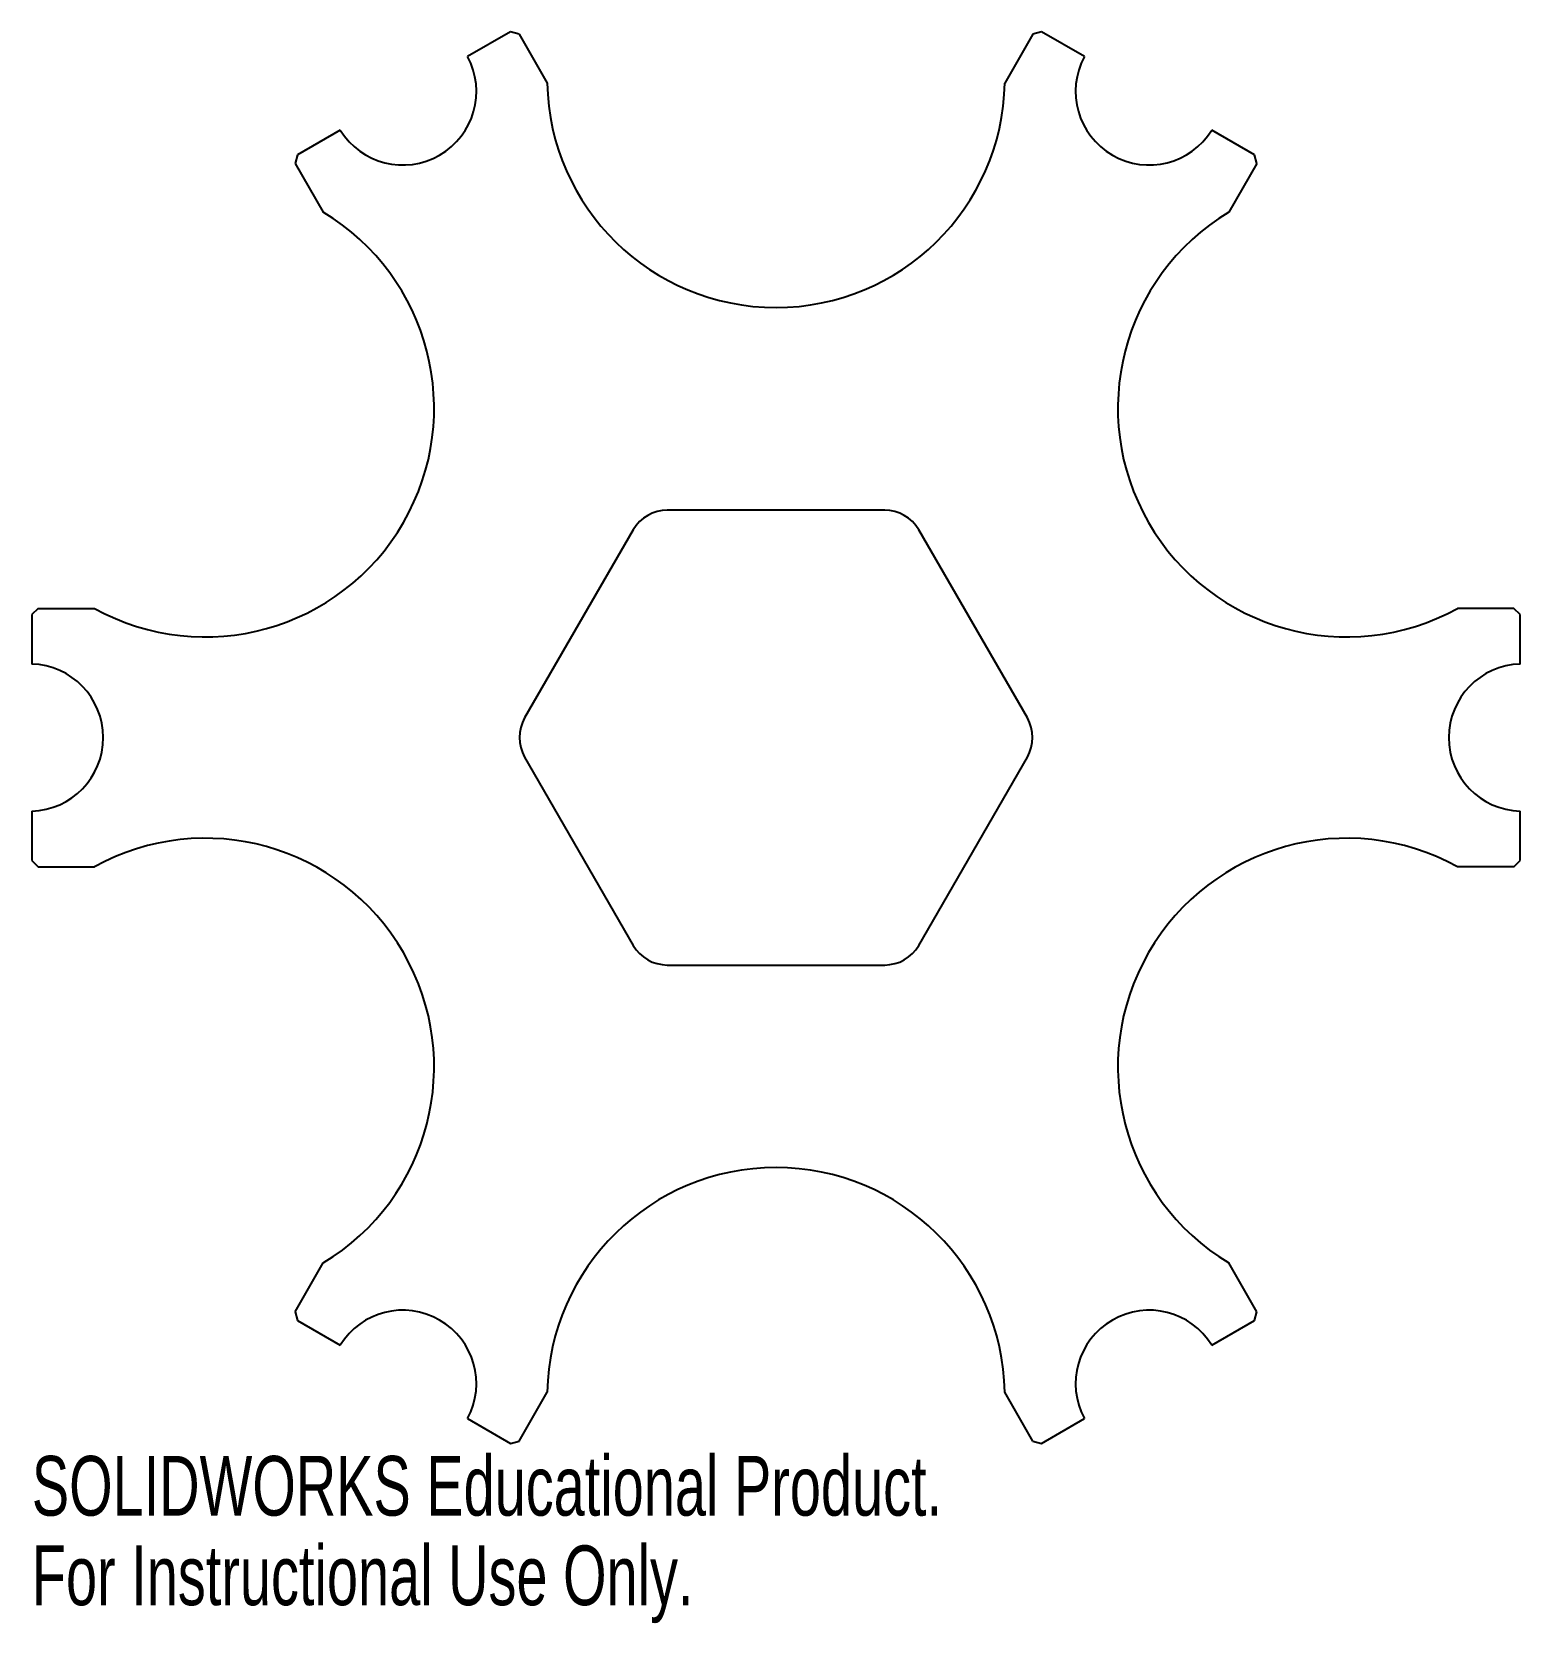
# Model space of a CAD drawing. Header units: inches. Extents: x -2.37 to 2.37, y -2.82 to 2.25.
import ezdxf

# ---------------------------------------------------------------- set-up
doc = ezdxf.new("R2010")
doc.units = ezdxf.units.IN
doc.header["$MEASUREMENT"] = 0
doc.styles.add('SLDTEXTSTYLE0', font='TXT', dxfattribs={"width": 0.7})

msp = doc.modelspace()

# ---------------------------------------------------------------- linework, layer by layer
at = {"color": 7, "linetype": 'Continuous', "lineweight": 25}
for p, q in [((-0.8463, 2.2498), (-0.9829, 2.1709)), ((-0.8189, 2.2425), (-0.8463, 2.2498)), ((-0.8189, 2.2425), (-0.7289, 2.0866)), ((0.8189, 2.2425), (0.7289, 2.0866)), ((0.8463, 2.2498), (0.8189, 2.2425)), ((0.9829, 2.1709), (0.8463, 2.2498)), ((-1.3886, 1.9366), (-1.5252, 1.8578)), ((1.5252, 1.8578), (1.3886, 1.9366)), ((-1.5252, 1.8578), (-1.5326, 1.8305)), ((-1.5326, 1.8305), (-1.4426, 1.6746)), ((1.5326, 1.8305), (1.4426, 1.6746)), ((1.5326, 1.8305), (1.5252, 1.8578)), ((0.3464, 0.725), (-0.3464, 0.725)), ((-0.4547, 0.6625), (-0.8011, 0.0625)), ((0.8011, 0.0625), (0.4547, 0.6625)), ((-2.3515, 0.412), (-2.3715, 0.392)), ((-2.3515, 0.412), (-2.1715, 0.412)), ((2.3515, 0.412), (2.1715, 0.412)), ((2.3715, 0.392), (2.3515, 0.412)), ((-2.3715, 0.392), (-2.3715, 0.2343)), ((2.3715, 0.2343), (2.3715, 0.392)), ((-0.8011, -0.0625), (-0.4547, -0.6625)), ((0.4547, -0.6625), (0.8011, -0.0625)), ((-2.3715, -0.2343), (-2.3715, -0.392)), ((2.3715, -0.392), (2.3715, -0.2343)), ((-2.3715, -0.392), (-2.3515, -0.412)), ((2.3515, -0.412), (2.3715, -0.392)), ((-2.3515, -0.412), (-2.1715, -0.412)), ((2.3515, -0.412), (2.1715, -0.412)), ((-0.3464, -0.725), (0.3464, -0.725)), ((-1.5326, -1.8305), (-1.4426, -1.6746)), ((1.5326, -1.8305), (1.4426, -1.6746)), ((-1.5326, -1.8305), (-1.5252, -1.8578)), ((-1.5252, -1.8578), (-1.3886, -1.9366)), ((1.3886, -1.9366), (1.5252, -1.8578)), ((1.5252, -1.8578), (1.5326, -1.8305)), ((-0.8189, -2.2425), (-0.7289, -2.0866)), ((0.8189, -2.2425), (0.7289, -2.0866)), ((-0.9829, -2.1709), (-0.8463, -2.2498)), ((0.8463, -2.2498), (0.9829, -2.1709)), ((-0.8463, -2.2498), (-0.8189, -2.2425)), ((0.8189, -2.2425), (0.8463, -2.2498))]:
    msp.add_line(p, q, dxfattribs=at)
for centre, radius, start, end in [((-1.1892, 2.0598), 0.2344, 211.7115, 28.2885), ((1.1892, 2.0598), 0.2344, 151.7115, 328.2885), ((0, 2.1), 0.7291, 181.0552, 358.9448), ((-1.8187, 1.05), 0.7291, 241.0552, 58.9448), ((1.8187, 1.05), 0.7291, 121.0552, 298.9448), ((-0.3464, 0.6), 0.125, 90, 150), ((0.3464, 0.6), 0.125, 30, 90), ((-2.3785, 0), 0.2344, 271.7115, 88.2885), ((2.3785, 0), 0.2344, 91.7115, 268.2885), ((-0.6928, 0), 0.125, 150, 210), ((0.6928, 0), 0.125, 330, 30), ((-1.8187, -1.05), 0.7291, 301.0552, 118.9448), ((1.8187, -1.05), 0.7291, 61.0552, 238.9448), ((-0.3464, -0.6), 0.125, 210, 270), ((0.3464, -0.6), 0.125, 270, 330), ((0, -2.1), 0.7291, 1.0552, 178.9448), ((-1.1892, -2.0598), 0.2344, 331.7115, 148.2885), ((1.1892, -2.0598), 0.2344, 31.7115, 208.2885)]:
    msp.add_arc(centre, radius, start, end, dxfattribs=at)

# ---------------------------------------------------------------- texts
at = {"color": 7, "linetype": 'Continuous', "char_height": 0.1903, "attachment_point": 1, "style": 'SLDTEXTSTYLE0'}
for s, insert in [('SOLIDWORKS Educational Product.', (-2.3715, -2.2899)), ('For Instructional Use Only.', (-2.3715, -2.5754))]:
    msp.add_mtext(s, dxfattribs=dict(at, insert=insert))

doc.saveas('drawing.dxf')
